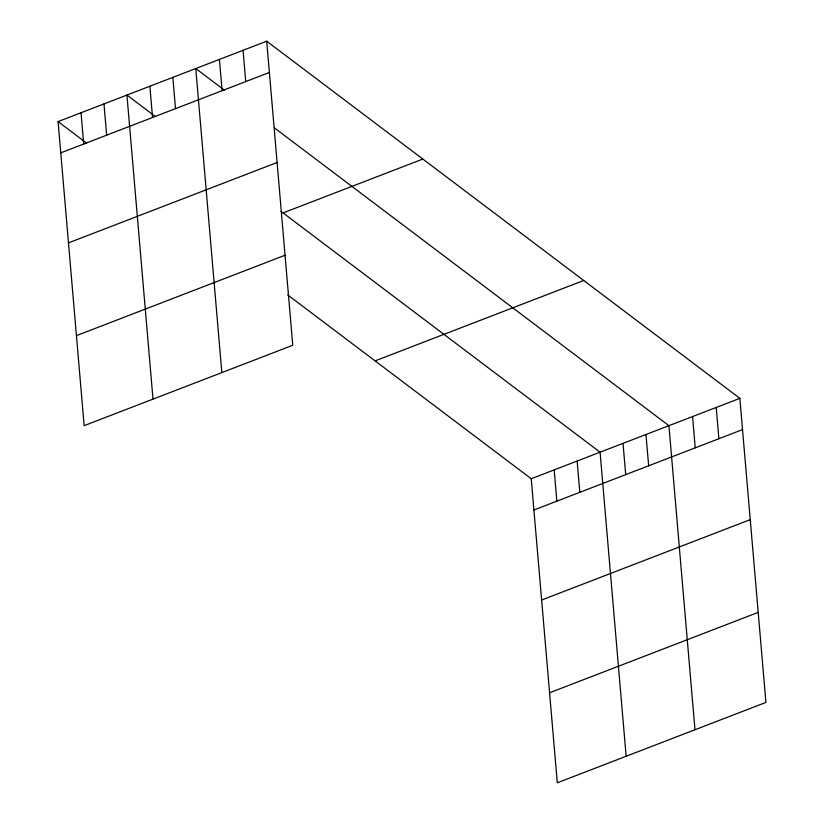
<?xml version="1.0" encoding="UTF-8"?>
<svg xmlns="http://www.w3.org/2000/svg" width="824" height="824" viewBox="0 0 824 824"><rect width="100%" height="100%" fill="white"/><g stroke="black" fill="none" stroke-linecap="round" stroke-linejoin="round"><path stroke-width="1.24" d="M266.708 41.2L292.767 345.266L84.151 425.658L58.082 121.591L266.708 41.2L739.849 398.342L765.918 702.409L557.292 782.8L531.233 478.734L287.71 294.92M60.76 152.862L269.386 72.471M68.485 242.884L277.101 162.493M283.065 212.922L422.846 159.053M76.436 335.636L285.053 255.244M375.095 360.881L583.711 280.49M531.233 478.734L739.849 398.342M533.911 510.005L742.527 429.613M541.625 600.026L750.252 519.635M549.577 692.778L758.204 612.386M224.344 90.104L195.772 68.536L221.841 372.603M274.351 127.844L668.923 425.678L694.982 729.745M155.499 116.627L126.927 95.059L152.996 399.125M281.025 211.377L600.078 452.201L626.137 756.267M58.082 121.591L86.654 143.16M716.211 407.458L718.889 438.728M692.562 416.563L695.24 447.844M645.975 434.516L648.653 465.797M623.026 443.363L625.704 474.634M577.13 461.049L579.808 492.319M554.181 469.896L556.859 501.167M243.059 50.316L245.737 81.586M219.421 59.421L222.099 90.692M172.824 77.374L175.502 108.644M149.875 86.221L152.553 117.492M103.979 103.906L106.656 135.177M81.03 112.744L83.708 144.025"/></g></svg>
